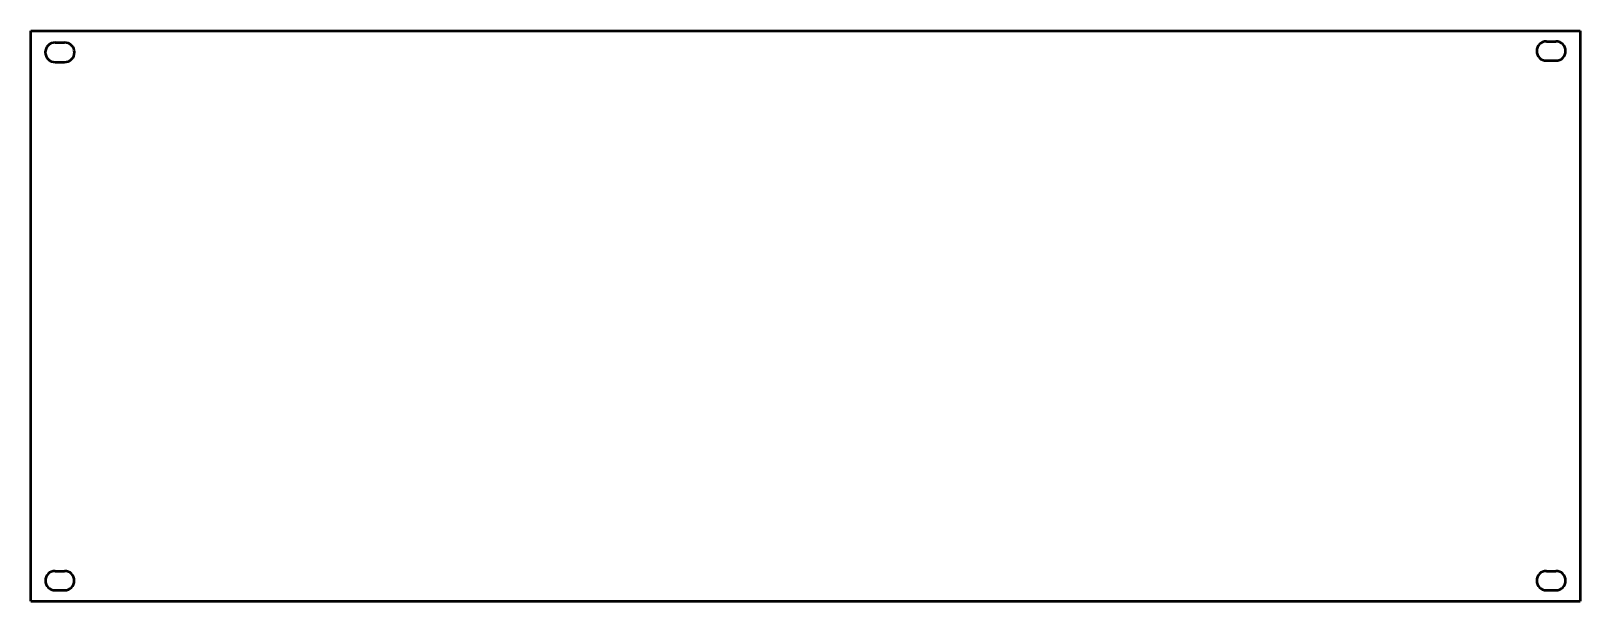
# Model space of a CAD drawing. Header units: millimetres. Extents: x 0 to 483, y 0 to 178.
import ezdxf

# ---------------------------------------------------------------- set-up
doc = ezdxf.new("R2010")
doc.units = ezdxf.units.MM
doc.layers.add('contour', color=178, linetype='Continuous', lineweight=50, true_color=0x000000)
doc.layers.add('cutout', color=178, linetype='Continuous', lineweight=50, true_color=0x000000)

msp = doc.modelspace()

# ---------------------------------------------------------------- linework, layer by layer
at = {"layer": 'contour'}
for p, q in [((0, 0), (0, 177.7)), ((0, 177.7), (483, 177.7)), ((483, 177.7), (483, 0)), ((0, 0), (483, 0))]:
    msp.add_line(p, q, dxfattribs=at)
at = {"layer": 'cutout'}
for p, q in [((7.5, 174.1), (10.5, 174.1)), ((472.53, 174.45), (475.5, 174.45)), ((7.5, 168), (10.5, 168)), ((472.5, 168.45), (475.5, 168.45)), ((7.5, 9.35), (10.5, 9.35)), ((472.5, 9.35), (475.5, 9.35)), ((7.5, 3.35), (10.5, 3.35)), ((472.5, 3.35), (475.5, 3.35))]:
    msp.add_line(p, q, dxfattribs=at)
for centre, radius, start, end in [((7.5, 171.05), 3.05, 90, 270), ((10.5, 171.05), 3.05, 270, 90), ((472.5, 171.45), 3, 90, 270), ((475.5, 171.45), 3, 270, 90), ((7.5, 6.35), 3, 90, 270), ((10.5, 6.35), 3, 270, 90), ((472.5, 6.35), 3, 90, 270), ((475.5, 6.35), 3, 270, 90)]:
    msp.add_arc(centre, radius, start, end, dxfattribs=at)

doc.saveas('drawing.dxf')
